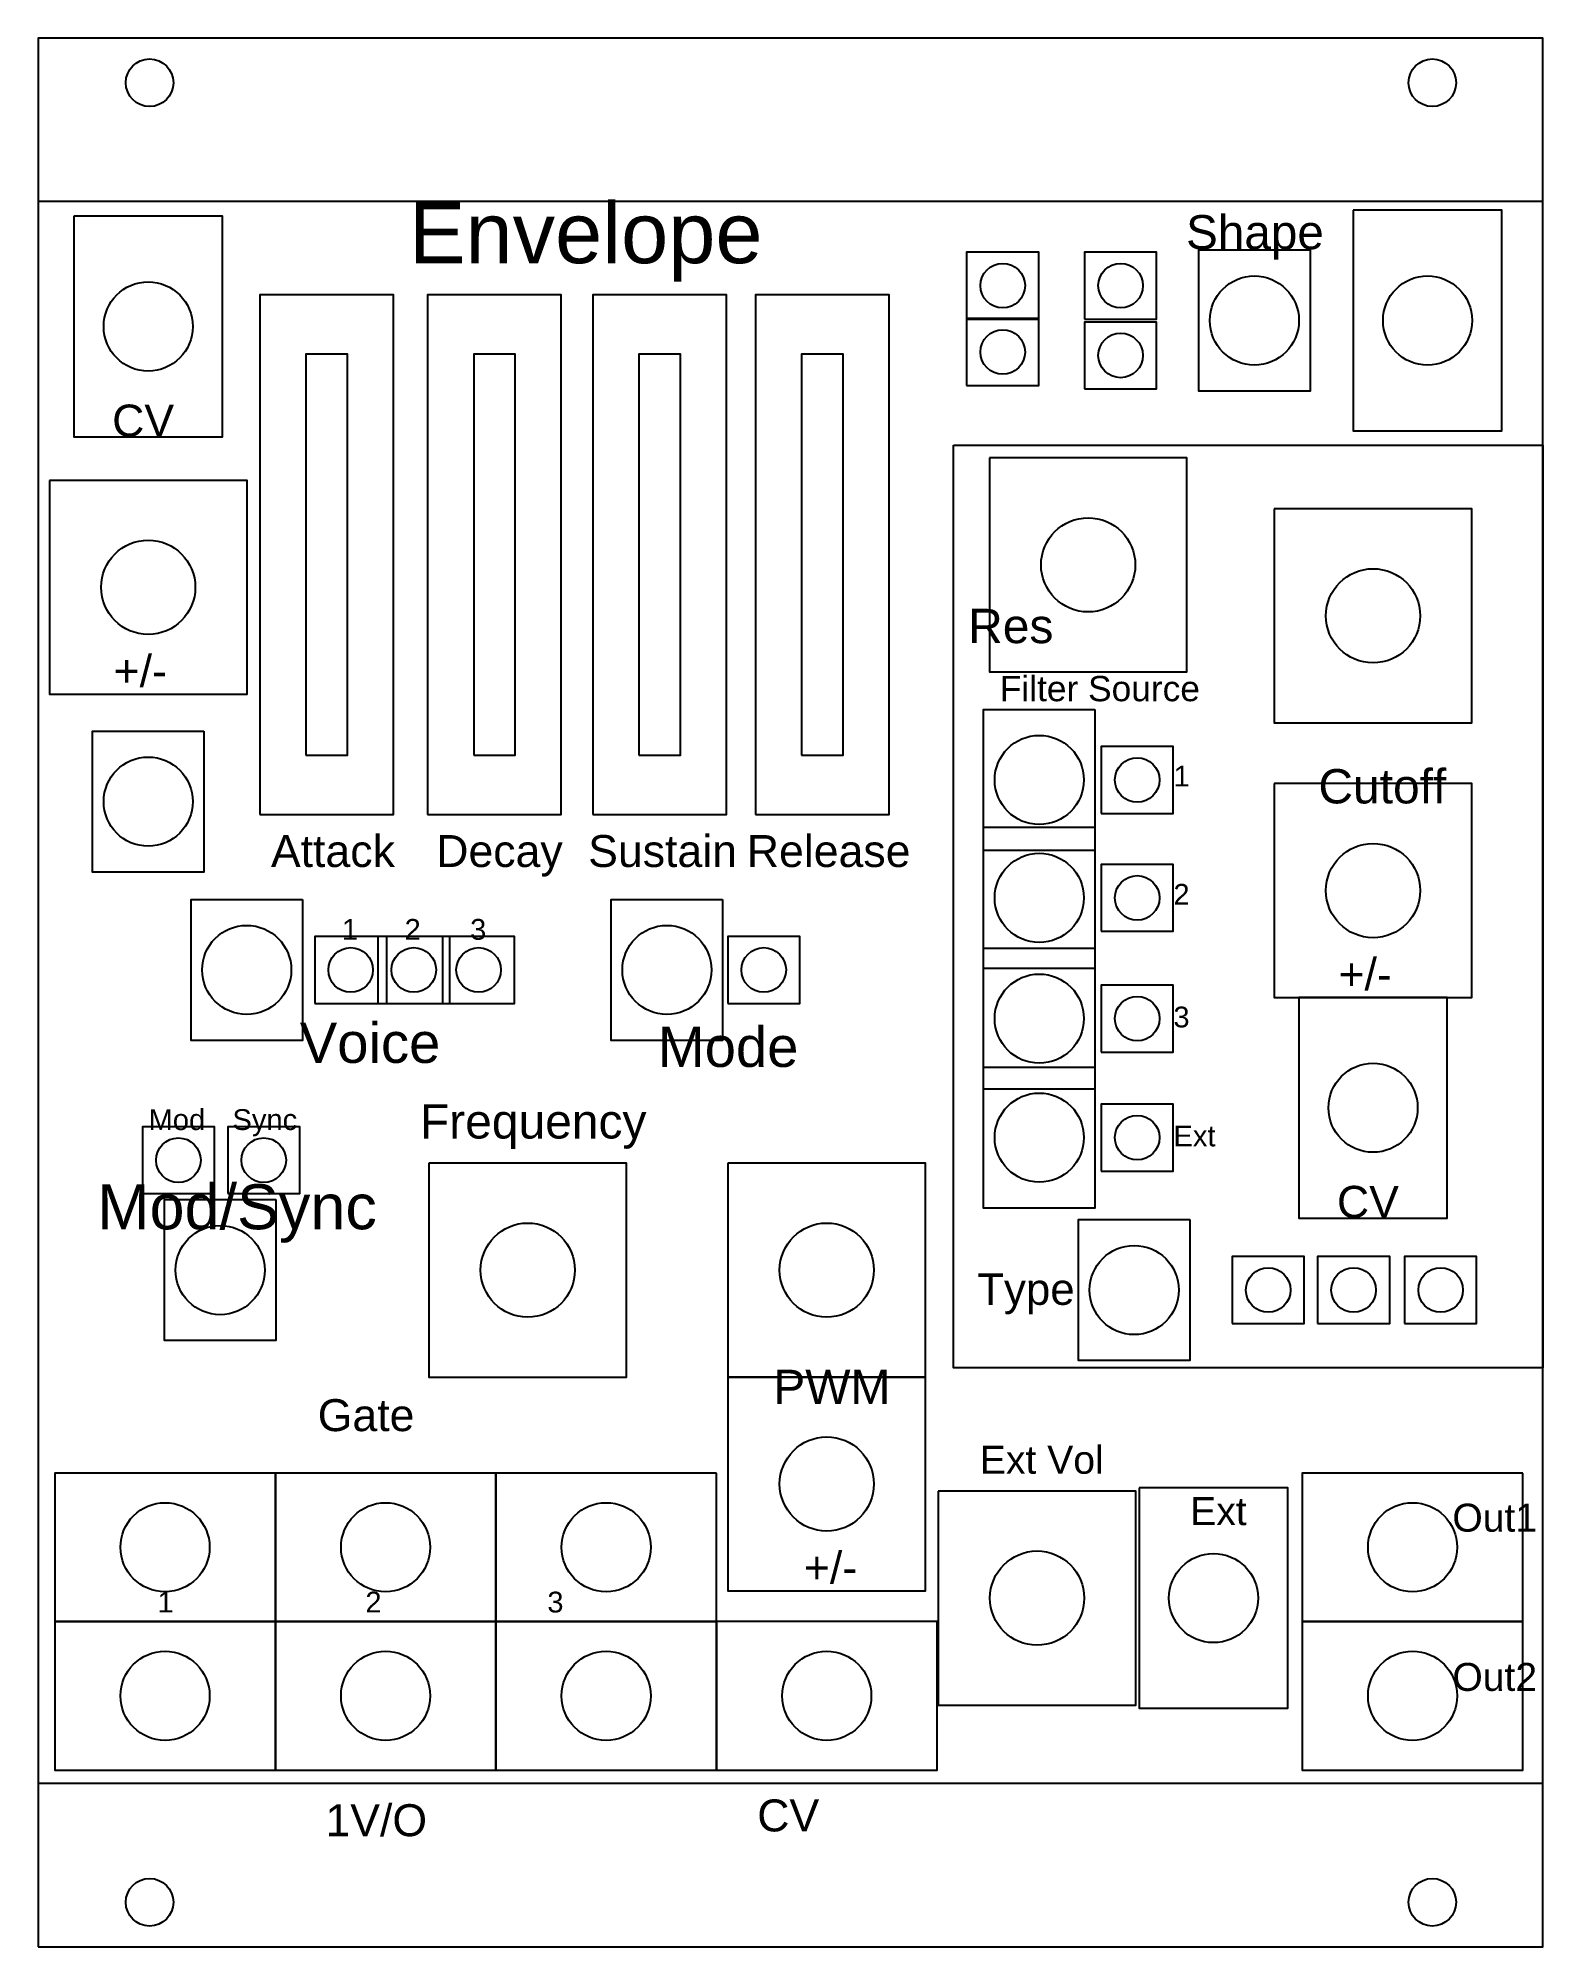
# Model space of a CAD drawing. Header units: millimetres. Extents: x 0 to 101, y -11 to 118.
import ezdxf

# ---------------------------------------------------------------- set-up
doc = ezdxf.new("R2010")
doc.units = ezdxf.units.MM
for name, color, linetype in [('Panel Outline', 6, 'Continuous'), ('PCB Component Size', 1, 'Continuous'), ('PCB Outline', 2, 'Continuous'), ('Text', 7, 'Continuous')]:
    doc.layers.add(name, color=color, linetype=linetype)
doc.styles.get("Standard").update_dxf_attribs({"font": 'Arial.ttf'})

msp = doc.modelspace()

# ---------------------------------------------------------------- linework, layer by layer
at = {"layer": 'Panel Outline'}
msp.add_lwpolyline([(0, -11), (101.3, -11), (101.3, 117.5), (0, 117.5)], close=True, dxfattribs=at)
at = {"layer": 'Panel Outline', "ltscale": 0.1}
for points in [[(18.02, 69.23), (20.82, 69.23), (20.82, 96.23), (18.02, 96.23)], [(29.32, 69.23), (32.12, 69.23), (32.12, 96.23), (29.32, 96.23)], [(40.45, 69.23), (43.25, 69.23), (43.25, 96.23), (40.45, 96.23)], [(51.39, 69.23), (54.19, 69.23), (54.19, 96.23), (51.39, 96.23)]]:
    msp.add_lwpolyline(points, close=True, dxfattribs=at)
at = {"layer": 'Panel Outline'}
for centre, radius in [((7.5, 114.5), 1.6), ((93.86, 114.5), 1.6), ((64.94, 100.84), 1.5), ((72.87, 100.84), 1.5), ((7.41, 98.09), 3), ((81.88, 98.49), 3), ((93.54, 98.49), 3), ((64.94, 96.37), 1.5), ((72.87, 96.14), 1.5), ((70.69, 82.04), 3.17), ((7.41, 80.53), 3.17), ((89.87, 78.61), 3.17), ((67.4, 67.56), 3), ((7.41, 66.1), 3), ((73.99, 67.56), 1.5), ((89.87, 60.11), 3.17), ((67.4, 59.62), 3), ((73.99, 59.62), 1.5), ((14.04, 54.77), 3), ((42.33, 54.77), 3), ((21.04, 54.77), 1.5), ((25.29, 54.77), 1.5), ((29.65, 54.77), 1.5), ((48.85, 54.77), 1.5), ((67.4, 51.49), 3), ((73.99, 51.49), 1.5), ((89.87, 45.49), 3), ((67.4, 43.48), 3), ((73.99, 43.48), 1.5), ((9.44, 41.96), 1.5), ((15.19, 41.96), 1.5), ((12.25, 34.56), 3), ((32.96, 34.56), 3.17), ((53.09, 34.56), 3.17), ((73.79, 33.22), 3), ((82.81, 33.22), 1.5), ((88.56, 33.22), 1.5), ((94.42, 33.22), 1.5), ((53.09, 20.16), 3.17), ((8.54, 15.9), 3), ((23.39, 15.9), 3), ((38.24, 15.9), 3), ((92.53, 15.9), 3), ((67.25, 12.48), 3.17), ((79.13, 12.48), 3), ((8.54, 5.9), 3), ((23.39, 5.9), 3), ((38.24, 5.9), 3), ((53.09, 5.9), 3), ((92.53, 5.9), 3), ((7.5, -8), 1.6), ((93.86, -8), 1.6)]:
    msp.add_circle(centre, radius, dxfattribs=at)
at = {"layer": 'PCB Component Size', "ltscale": 0.1}
for points in [[(2.41, 105.51), (2.41, 90.66), (12.41, 90.66), (12.41, 105.51)], [(88.54, 105.91), (88.54, 91.06), (98.54, 91.06), (98.54, 105.91)], [(62.51, 98.59), (67.36, 98.59), (67.36, 103.09), (62.51, 103.09)], [(70.45, 98.59), (75.3, 98.59), (75.3, 103.09), (70.45, 103.09)], [(85.63, 103.24), (85.63, 93.74), (78.13, 93.74), (78.13, 103.24)], [(14.92, 65.23), (23.92, 65.23), (23.92, 100.23), (14.92, 100.23)], [(26.22, 65.23), (35.22, 65.23), (35.22, 100.23), (26.22, 100.23)], [(37.35, 65.23), (46.35, 65.23), (46.35, 100.23), (37.35, 100.23)], [(48.29, 65.23), (57.29, 65.23), (57.29, 100.23), (48.29, 100.23)], [(62.51, 94.12), (67.36, 94.12), (67.36, 98.62), (62.51, 98.62)], [(70.45, 93.89), (75.3, 93.89), (75.3, 98.39), (70.45, 98.39)], [(64.04, 89.24), (64.04, 74.84), (77.34, 74.84), (77.34, 89.24)], [(0.76, 87.73), (0.76, 73.33), (14.06, 73.33), (14.06, 87.73)], [(83.22, 85.81), (83.22, 71.41), (96.52, 71.41), (96.52, 85.81)], [(71.15, 72.31), (71.15, 62.81), (63.65, 62.81), (63.65, 72.31)], [(11.16, 70.85), (11.16, 61.35), (3.66, 61.35), (3.66, 70.85)], [(71.56, 65.31), (76.41, 65.31), (76.41, 69.81), (71.56, 69.81)], [(83.22, 67.31), (83.22, 52.91), (96.52, 52.91), (96.52, 67.31)], [(71.15, 64.37), (71.15, 54.87), (63.65, 54.87), (63.65, 64.37)], [(71.56, 57.37), (76.41, 57.37), (76.41, 61.87), (71.56, 61.87)], [(17.79, 59.52), (17.79, 50.02), (10.29, 50.02), (10.29, 59.52)], [(46.08, 59.52), (46.08, 50.02), (38.58, 50.02), (38.58, 59.52)], [(18.62, 52.52), (23.47, 52.52), (23.47, 57.02), (18.62, 57.02)], [(22.86, 52.52), (27.71, 52.52), (27.71, 57.02), (22.86, 57.02)], [(27.22, 52.52), (32.07, 52.52), (32.07, 57.02), (27.22, 57.02)], [(46.42, 52.52), (51.27, 52.52), (51.27, 57.02), (46.42, 57.02)], [(71.15, 56.24), (71.15, 46.74), (63.65, 46.74), (63.65, 56.24)], [(71.56, 49.24), (76.41, 49.24), (76.41, 53.74), (71.56, 53.74)], [(84.87, 52.91), (84.87, 38.06), (94.87, 38.06), (94.87, 52.91)], [(71.15, 48.23), (71.15, 38.73), (63.65, 38.73), (63.65, 48.23)], [(71.56, 41.23), (76.41, 41.23), (76.41, 45.73), (71.56, 45.73)], [(7.02, 39.71), (11.87, 39.71), (11.87, 44.21), (7.02, 44.21)], [(12.77, 39.71), (17.62, 39.71), (17.62, 44.21), (12.77, 44.21)], [(26.31, 41.76), (26.31, 27.36), (39.61, 27.36), (39.61, 41.76)], [(46.44, 41.76), (46.44, 27.36), (59.74, 27.36), (59.74, 41.76)], [(16, 39.31), (16, 29.81), (8.5, 29.81), (8.5, 39.31)], [(77.54, 37.97), (77.54, 28.47), (70.04, 28.47), (70.04, 37.97)], [(80.39, 30.97), (85.24, 30.97), (85.24, 35.47), (80.39, 35.47)], [(86.14, 30.97), (90.99, 30.97), (90.99, 35.47), (86.14, 35.47)], [(91.99, 30.97), (96.84, 30.97), (96.84, 35.47), (91.99, 35.47)], [(46.44, 27.36), (46.44, 12.96), (59.74, 12.96), (59.74, 27.36)], [(15.97, 20.9), (1.12, 20.9), (1.12, 10.9), (15.97, 10.9)], [(30.82, 20.9), (15.97, 20.9), (15.97, 10.9), (30.82, 10.9)], [(45.67, 20.9), (30.82, 20.9), (30.82, 10.9), (45.67, 10.9)], [(99.95, 20.9), (85.1, 20.9), (85.1, 10.9), (99.95, 10.9)], [(60.6, 19.68), (60.6, 5.28), (73.9, 5.28), (73.9, 19.68)], [(74.13, 19.91), (74.13, 5.06), (84.13, 5.06), (84.13, 19.91)], [(15.97, 10.9), (1.12, 10.9), (1.12, 0.9), (15.97, 0.9)], [(30.82, 10.9), (15.97, 10.9), (15.97, 0.9), (30.82, 0.9)], [(45.67, 10.9), (30.82, 10.9), (30.82, 0.9), (45.67, 0.9)], [(60.52, 10.9), (45.67, 10.9), (45.67, 0.9), (60.52, 0.9)], [(99.95, 10.9), (85.1, 10.9), (85.1, 0.9), (99.95, 0.9)]]:
    msp.add_lwpolyline(points, close=True, dxfattribs=at)
at = {"layer": 'PCB Outline'}
for p, q in [((101.3, 106.5), (0, 106.5)), ((101.3, 0), (0, 0))]:
    msp.add_line(p, q, dxfattribs=at)
at = {"layer": 'Text'}
msp.add_lwpolyline([(61.63, 90.1), (101.3, 90.1), (101.3, 27.99), (61.63, 27.99)], close=True, dxfattribs=at)

# ---------------------------------------------------------------- texts
at = {"layer": 'Text', "ltscale": 0.1}
for s, height, p in [('Envelope', 4.088, (24.96, 102.35)), ('Mod/Sync', 3.032, (3.97, 37.31)), ('Type', 2.113, (63.22, 32.22))]:
    msp.add_text(s, height=height, dxfattribs=at).set_placement(p)
at = {"layer": 'Text'}
for s, height, p in [('Shape', 2.297, (77.28, 103.29)), ('CV', 2.15, (4.98, 90.68)), ('Res', 2.311, (62.61, 76.77)), ('+/-', 2.15, (5.08, 73.83)), ('Filter Source', 1.7018, (64.74, 72.86)), ('1', 1.4, (76.44, 67.12)), ('Cutoff', 2.311, (86.19, 65.98)), ('Attack', 2.15, (15.67, 61.7)), ('Decay', 2.15, (26.8, 61.7)), ('Sustain', 2.15, (37.03, 61.7)), ('Release', 2.15, (47.71, 61.7)), ('2', 1.4, (76.43, 59.16)), ('1', 1.4, (20.45, 56.8)), ('2', 1.4, (24.67, 56.8)), ('3', 1.4, (29.08, 56.8)), ('+/-', 2.15, (87.54, 53.41)), ('3', 1.4, (76.43, 50.9)), ('Voice', 2.709, (17.61, 48.51)), ('Mode', 2.709, (41.72, 48.24)), ('Mod', 1.404, (7.43, 43.99)), ('Sync', 1.404, (13.08, 43.99)), ('Frequency', 2.311, (25.7, 43.42)), ('Ext', 1.404, (76.43, 42.89)), ('CV', 2.15, (87.44, 38.08)), ('PWM', 2.311, (49.49, 25.54)), ('Gate', 2.15, (18.82, 23.72)), ('Ext Vol', 1.884, (63.4, 20.85)), ('Ext', 1.884, (77.56, 17.39)), ('Out1', 1.884, (95.21, 16.95)), ('+/-', 2.15, (51.55, 13.46)), ('1', 1.4, (8.03, 11.51)), ('2', 1.4, (22.03, 11.51)), ('3', 1.4, (34.28, 11.51)), ('Out2', 1.884, (95.21, 6.23)), ('CV', 2.15, (48.41, -3.23)), ('1V/O', 2.15, (19.34, -3.55))]:
    msp.add_text(s, height=height, dxfattribs=at).set_placement(p)

doc.saveas('drawing.dxf')
